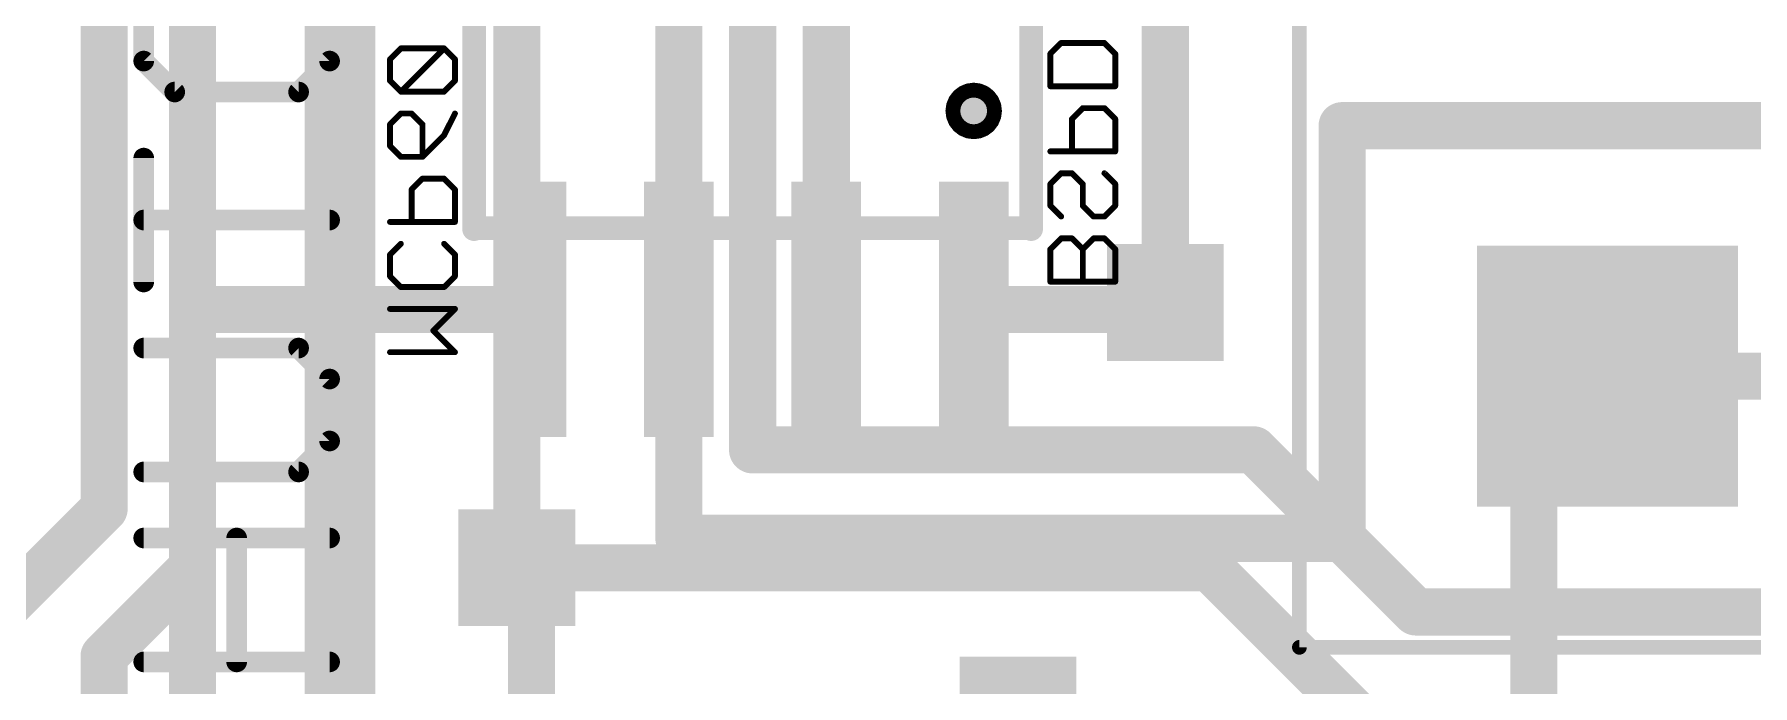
# Model space of a CAD drawing. Extents: x 0 to 107, y 0 to 139.
# Drawn here: x 65.95 to 80.75, y 67.06 to 72.67 of the extents above; entities that cross this region are included whole.
import ezdxf

# ---------------------------------------------------------------- set-up
doc = ezdxf.new("R2010")
doc.units = 0
for name, color, linetype in [('1', 14, 'CONTINUOUS'), ('16', 174, 'CONTINUOUS'), ('17', 94, 'CONTINUOUS'), ('18', 94, 'CONTINUOUS'), ('21', 250, 'CONTINUOUS'), ('22', 250, 'CONTINUOUS'), ('25', 250, 'CONTINUOUS'), ('26', 250, 'CONTINUOUS'), ('28', 250, 'CONTINUOUS'), ('52', 250, 'CONTINUOUS')]:
    doc.layers.add(name, color=color, linetype=linetype)

# ---------------------------------------------------------------- blocks, each defined once
blk = doc.blocks.new('SQUAREP')
blk.add_solid([(-0.5, -0.5), (0.5, -0.5), (-0.5, 0.5), (0.5, 0.5)])
blk = doc.blocks.new('RECT')
blk.add_solid([(-0.5, -0.5), (0.5, -0.5), (-0.5, 0.5), (0.5, 0.5)])
blk = doc.blocks.new('SQUAREV')
blk.add_solid([(-0.5, -0.5), (0.5, -0.5), (-0.5, 0.5), (0.5, 0.5)])

msp = doc.modelspace()

# ---------------------------------------------------------------- linework, layer by layer
at = {"layer": '1'}
for points, const_width in [([(70.104, 68.072), (70.104, 84.074)], 0.4064), ([(72.136, 84.074), (72.136, 69.088)], 0.4064), ([(67.31, 83.566), (67.31, 68.072)], 0.4064), ([(68.58, 63.754), (68.58, 82.296)], 0.6096), ([(66.548, 81.28), (66.548, 68.58)], 0.4064), ([(75.692, 73.66), (75.692, 70.358)], 0.4064), ([(72.136, 69.088), (76.454, 69.088)], 0.4064), ([(76.454, 69.088), (77.851, 67.691)], 0.4064), ([(66.548, 68.58), (65.532, 67.564)], 0.4064), ([(67.31, 68.072), (66.548, 67.31)], 0.4064), ([(70.104, 68.072), (76.073, 68.072)], 0.4064), ([(76.073, 68.072), (77.343, 66.802)], 0.4064), ([(77.851, 67.691), (90.17, 67.691)], 0.4064), ([(66.548, 67.31), (66.548, 60.452)], 0.4064)]:
    msp.add_lwpolyline(points, dxfattribs=dict(at, const_width=const_width))
at = {"layer": '1', "const_width": 0.2032}
for points in [[(75.5904, 70.358, 1), (75.7936, 70.358)], [(72.136, 69.1896, 1), (72.136, 68.9864)], [(76.5258, 69.1598, 1), (76.3822, 69.0162)], [(76.454, 68.9864, 1), (76.454, 69.1896)], [(72.0344, 69.088, 1), (72.2376, 69.088)], [(66.6198, 68.5082, 1), (66.4762, 68.6518)], [(66.4464, 68.58, 1), (66.6496, 68.58)], [(67.3818, 68.0002, 1), (67.2382, 68.1438)], [(70.104, 68.1736, 1), (70.104, 67.9704)], [(76.1448, 68.1438, 1), (76.0012, 68.0002)], [(76.073, 67.9704, 1), (76.073, 68.1736)], [(67.2084, 68.072, 1), (67.4116, 68.072)], [(70.0024, 68.072, 1), (70.2056, 68.072)], [(77.851, 67.7926, 1), (77.851, 67.5894)], [(77.7792, 67.6192, 1), (77.9228, 67.7628)], [(66.6496, 67.31, 1), (66.4464, 67.31)], [(66.4762, 67.3818, 1), (66.6198, 67.2382)]]:
    msp.add_lwpolyline(points, format="xyb", dxfattribs=at)
at = {"layer": '16', "const_width": 0.4064}
for points in [[(67.31, 70.298), (67.31, 73.66)], [(71.501, 70.298), (71.501, 72.898)], [(72.771, 70.298), (72.771, 72.898)], [(77.216, 71.882), (77.216, 68.326)], [(77.216, 71.882), (82.55, 71.882)], [(70.231, 70.298), (67.31, 70.298)], [(67.31, 62.297), (67.31, 70.298)], [(71.501, 68.326), (71.501, 70.298)], [(75.692, 70.298), (74.041, 70.298)], [(75.692, 70.358), (75.692, 70.298)], [(78.867, 69.723), (78.867, 65.846)], [(78.867, 69.723), (79.502, 69.723)], [(82.042, 69.723), (79.502, 69.723)], [(77.216, 68.326), (71.501, 68.326)], [(70.104, 68.072), (70.231, 68.072)], [(70.231, 68.072), (70.231, 65.846)]]:
    msp.add_lwpolyline(points, dxfattribs=at)
at = {"layer": '16', "const_width": 0.2032}
for points in [[(77.3176, 71.882, 1), (77.1144, 71.882)], [(77.216, 71.9836, 1), (77.216, 71.7804)], [(67.31, 70.3996, 1), (67.31, 70.1964)], [(67.4116, 70.298, 1), (67.2084, 70.298)], [(70.231, 70.1964, 1), (70.231, 70.3996)], [(71.6026, 70.298, 1), (71.3994, 70.298)], [(74.041, 70.3996, 1), (74.041, 70.1964)], [(75.7936, 70.358, 1), (75.5904, 70.358)], [(75.692, 70.1964, 1), (75.692, 70.3996)], [(67.2084, 70.298, 1), (67.4116, 70.298)], [(71.3994, 70.298, 1), (71.6026, 70.298)], [(72.6694, 70.298, 1), (72.8726, 70.298)], [(75.5904, 70.298, 1), (75.7936, 70.298)], [(78.9686, 69.723, 1), (78.7654, 69.723)], [(78.867, 69.8246, 1), (78.867, 69.6214)], [(79.502, 69.8246, 1), (79.502, 69.6214)], [(79.502, 69.6214, 1), (79.502, 69.8246)], [(71.501, 68.4276, 1), (71.501, 68.2244)], [(71.3994, 68.326, 1), (71.6026, 68.326)], [(77.1144, 68.326, 1), (77.3176, 68.326)], [(77.216, 68.2244, 1), (77.216, 68.4276)], [(70.104, 68.1736, 1), (70.104, 67.9704)], [(70.3326, 68.072, 1), (70.1294, 68.072)], [(70.231, 67.9704, 1), (70.231, 68.1736)]]:
    msp.add_lwpolyline(points, format="xyb", dxfattribs=at)
at = {"layer": '21', "const_width": 0.127}
for points in [[(76.8477, 96.0374), (76.8477, 67.3862)], [(76.8477, 67.3862), (89.662, 67.3862)]]:
    msp.add_lwpolyline(points, dxfattribs=at)
at = {"layer": '21', "const_width": 0.0635}
for points in [[(76.8477, 67.418, 1), (76.8477, 67.3544)], [(76.816, 67.3862, 1), (76.8795, 67.3862)]]:
    msp.add_lwpolyline(points, format="xyb", dxfattribs=at)
at = {"layer": '22'}
for points, const_width in [([(69.736, 74.798), (69.736, 70.99)], 0.2032), ([(74.536, 70.99), (74.536, 74.798)], 0.2032), ([(73.9945, 72.1825), (74.041, 72.1886)], 0.127), ([(74.041, 72.1886), (74.0875, 72.1825)], 0.127), ([(73.8614, 72.009), (73.8675, 72.0555)], 0.127), ([(73.8675, 72.0555), (73.8855, 72.0988)], 0.127), ([(73.8855, 72.0988), (73.914, 72.136)], 0.127), ([(73.914, 72.136), (73.9512, 72.1645)], 0.127), ([(74.168, 72.136), (73.914, 72.136)], 0.127), ([(73.9512, 72.1645), (73.9945, 72.1825)], 0.127), ([(74.0875, 72.1825), (74.1308, 72.1645)], 0.127), ([(74.1308, 72.1645), (74.168, 72.136)], 0.127), ([(74.168, 72.136), (74.1965, 72.0988)], 0.127), ([(74.1965, 72.0988), (74.2145, 72.0555)], 0.127), ([(74.2145, 72.0555), (74.2206, 72.009)], 0.127), ([(73.8675, 71.9625), (73.8614, 72.009)], 0.127), ([(74.2206, 72.009), (73.8614, 72.009)], 0.127), ([(73.8855, 71.9192), (73.8675, 71.9625)], 0.127), ([(73.914, 71.882), (73.8855, 71.9192)], 0.127), ([(74.1965, 71.9192), (74.168, 71.882)], 0.127), ([(74.2145, 71.9625), (74.1965, 71.9192)], 0.127), ([(74.2206, 72.009), (74.2145, 71.9625)], 0.127), ([(73.9512, 71.8535), (73.914, 71.882)], 0.127), ([(74.168, 71.882), (73.914, 71.882)], 0.127), ([(73.9945, 71.8355), (73.9512, 71.8535)], 0.127), ([(74.041, 71.8294), (73.9945, 71.8355)], 0.127), ([(74.0875, 71.8355), (74.041, 71.8294)], 0.127), ([(74.1308, 71.8535), (74.0875, 71.8355)], 0.127), ([(74.168, 71.882), (74.1308, 71.8535)], 0.127), ([(69.736, 70.998), (74.536, 70.998)], 0.2032)]:
    msp.add_lwpolyline(points, dxfattribs=dict(at, const_width=const_width))
for points, const_width in [([(74.0451, 72.2201, 1), (74.0369, 72.1571)], 0.0635), ([(74.0451, 72.1571, 1), (74.0369, 72.2201)], 0.0635), ([(73.899, 72.0513, 1), (73.836, 72.0596)], 0.0635), ([(73.8603, 72.1181, 1), (73.9106, 72.0795)], 0.0635), ([(73.9148, 72.0867, 1), (73.8561, 72.111)], 0.0635), ([(73.914, 72.1678, 1), (73.914, 72.1043)], 0.0635), ([(73.8947, 72.1612, 1), (73.9333, 72.1108)], 0.0635), ([(73.9392, 72.1167, 1), (73.8888, 72.1553)], 0.0635), ([(73.939, 72.1939, 1), (73.9633, 72.1352)], 0.0635), ([(73.9705, 72.1394, 1), (73.9319, 72.1897)], 0.0635), ([(73.9904, 72.214, 1), (73.9987, 72.151)], 0.0635), ([(74.0067, 72.1532, 1), (73.9824, 72.2118)], 0.0635), ([(74.0996, 72.2118, 1), (74.0753, 72.1532)], 0.0635), ([(74.0833, 72.151, 1), (74.0916, 72.214)], 0.0635), ([(74.1501, 72.1897, 1), (74.1115, 72.1394)], 0.0635), ([(74.1187, 72.1352, 1), (74.143, 72.1939)], 0.0635), ([(74.1932, 72.1553, 1), (74.1428, 72.1167)], 0.0635), ([(74.1487, 72.1108, 1), (74.1873, 72.1612)], 0.0635), ([(74.2259, 72.111, 1), (74.1672, 72.0867)], 0.0635), ([(74.168, 72.1043, 1), (74.168, 72.1678)], 0.0635), ([(74.1714, 72.0795, 1), (74.2217, 72.1181)], 0.0635), ([(74.246, 72.0596, 1), (74.183, 72.0513)], 0.0635), ([(73.8614, 72.0408, 1), (73.8614, 71.9772)], 0.0635), ([(73.8929, 72.0131, 1), (73.8299, 72.0049)], 0.0635), ([(73.8299, 72.0131, 1), (73.8929, 72.0049)], 0.0635), ([(73.8382, 72.0676, 1), (73.8968, 72.0433)], 0.0635), ([(73.8968, 71.9747, 1), (73.8382, 71.9504)], 0.0635), ([(73.836, 71.9584, 1), (73.899, 71.9667)], 0.0635), ([(73.9106, 71.9385, 1), (73.8603, 71.8999)], 0.0635), ([(73.8561, 71.907, 1), (73.9148, 71.9313)], 0.0635), ([(74.1672, 71.9313, 1), (74.2259, 71.907)], 0.0635), ([(74.2217, 71.8999, 1), (74.1714, 71.9385)], 0.0635), ([(74.183, 71.9667, 1), (74.246, 71.9584)], 0.0635), ([(74.1852, 72.0433, 1), (74.2438, 72.0676)], 0.0635), ([(74.2438, 71.9504, 1), (74.1852, 71.9747)], 0.0635), ([(74.2521, 72.0049, 1), (74.1891, 72.0131)], 0.0635), ([(74.1891, 72.0049, 1), (74.2521, 72.0131)], 0.0635), ([(74.2206, 71.9772, 1), (74.2206, 72.0408)], 0.0635), ([(73.9333, 71.9072, 1), (73.8947, 71.8568)], 0.0635), ([(73.914, 71.9138, 1), (73.914, 71.8503)], 0.0635), ([(73.8888, 71.8627, 1), (73.9392, 71.9013)], 0.0635), ([(73.9633, 71.8828, 1), (73.939, 71.8241)], 0.0635), ([(73.9319, 71.8283, 1), (73.9705, 71.8786)], 0.0635), ([(73.9987, 71.867, 1), (73.9904, 71.804)], 0.0635), ([(73.9824, 71.8062, 1), (74.0067, 71.8648)], 0.0635), ([(74.0369, 71.8609, 1), (74.0451, 71.7979)], 0.0635), ([(74.0369, 71.7979, 1), (74.0451, 71.8609)], 0.0635), ([(74.0753, 71.8648, 1), (74.0996, 71.8062)], 0.0635), ([(74.0916, 71.804, 1), (74.0833, 71.867)], 0.0635), ([(74.1115, 71.8786, 1), (74.1501, 71.8283)], 0.0635), ([(74.143, 71.8241, 1), (74.1187, 71.8828)], 0.0635), ([(74.1428, 71.9013, 1), (74.1932, 71.8627)], 0.0635), ([(74.1873, 71.8568, 1), (74.1487, 71.9072)], 0.0635), ([(74.168, 71.8503, 1), (74.168, 71.9138)], 0.0635), ([(69.736, 71.0488, 1), (69.736, 70.9472)], 0.1016), ([(74.536, 70.9472, 1), (74.536, 71.0488)], 0.1016), ([(69.6852, 70.99, 1), (69.7868, 70.99)], 0.1016), ([(74.4852, 70.99, 1), (74.5868, 70.99)], 0.1016)]:
    msp.add_lwpolyline(points, format="xyb", dxfattribs=dict(at, const_width=const_width))
at = {"layer": '25', "const_width": 0.1778}
for points in [[(66.8895, 72.9727), (66.8895, 72.4389)], [(68.4911, 72.4389), (68.4911, 72.9727)], [(66.8895, 72.4389), (67.1565, 72.1719)], [(68.2242, 72.1719), (68.4911, 72.4389)], [(67.1565, 72.1719), (68.2242, 72.1719)], [(66.8895, 70.5348), (66.8895, 71.6025)], [(68.4911, 71.0686), (66.8895, 71.0686)], [(68.2242, 69.9653), (66.8895, 69.9653)], [(68.4911, 69.6984), (68.2242, 69.9653)], [(68.4911, 69.1645), (68.4911, 69.6984)], [(68.2242, 68.8976), (68.4911, 69.1645)], [(66.8895, 68.8976), (68.2242, 68.8976)], [(66.8895, 68.3282), (68.4911, 68.3282)], [(67.6903, 67.2605), (67.6903, 68.3282)], [(68.4911, 67.2605), (66.8895, 67.2605)]]:
    msp.add_lwpolyline(points, dxfattribs=at)
at = {"layer": '25', "const_width": 0.0889}
for points in [[(66.921, 72.4703, 1), (66.8581, 72.4074)], [(66.8451, 72.4389, 1), (66.934, 72.4389)], [(68.4467, 72.4389, 1), (68.5356, 72.4389)], [(68.5225, 72.4074, 1), (68.4597, 72.4703)], [(67.1565, 72.2164, 1), (67.1565, 72.1275)], [(68.2242, 72.1275, 1), (68.2242, 72.2164)], [(67.125, 72.1405, 1), (67.1879, 72.2034)], [(68.1927, 72.2034, 1), (68.2556, 72.1405)], [(66.934, 71.6025, 1), (66.8451, 71.6025)], [(66.8895, 71.1131, 1), (66.8895, 71.0242)], [(68.4911, 71.0242, 1), (68.4911, 71.1131)], [(66.8451, 70.5348, 1), (66.934, 70.5348)], [(66.8895, 70.0098, 1), (66.8895, 69.9209)], [(68.2556, 69.9968, 1), (68.1927, 69.9339)], [(68.2242, 69.9209, 1), (68.2242, 70.0098)], [(68.5356, 69.6984, 1), (68.4467, 69.6984)], [(68.4597, 69.667, 1), (68.5225, 69.7298)], [(68.4467, 69.1645, 1), (68.5356, 69.1645)], [(68.5225, 69.1331, 1), (68.4597, 69.196)], [(66.8895, 68.9421, 1), (66.8895, 68.8532)], [(68.1927, 68.929, 1), (68.2556, 68.8662)], [(68.2242, 68.8532, 1), (68.2242, 68.9421)], [(66.8895, 68.3726, 1), (66.8895, 68.2837)], [(67.7348, 68.3282, 1), (67.6459, 68.3282)], [(68.4911, 68.2837, 1), (68.4911, 68.3726)], [(66.8895, 67.3049, 1), (66.8895, 67.216)], [(67.6459, 67.2605, 1), (67.7348, 67.2605)], [(68.4911, 67.216, 1), (68.4911, 67.3049)]]:
    msp.add_lwpolyline(points, format="xyb", dxfattribs=at)
at = {"layer": '26', "const_width": 0.0508}
for points in [[(74.7014, 72.5014), (74.7946, 72.5946)], [(74.7946, 72.5946), (75.1675, 72.5946)], [(75.1675, 72.5946), (75.2607, 72.5014)], [(74.7014, 72.2218), (74.7014, 72.5014)], [(75.2607, 72.5014), (75.2607, 72.2218)], [(75.2607, 72.2218), (74.7014, 72.2218)], [(74.981, 72.0333), (74.8878, 71.9401)], [(74.8878, 71.9401), (74.8878, 71.6604)], [(75.1675, 72.0333), (74.981, 72.0333)], [(75.2607, 71.9401), (75.1675, 72.0333)], [(75.2607, 71.6604), (75.2607, 71.9401)], [(74.7014, 71.6604), (75.2607, 71.6604)], [(74.7946, 71.472), (74.7014, 71.3788)], [(74.7014, 71.3788), (74.7014, 71.1924)], [(74.8878, 71.472), (74.7946, 71.472)], [(74.981, 71.3788), (74.8878, 71.472)], [(74.981, 71.1924), (74.981, 71.3788)], [(75.1675, 71.472), (75.2607, 71.3788)], [(75.2607, 71.3788), (75.2607, 71.1924)], [(74.7014, 71.1924), (74.7946, 71.0991)], [(75.0743, 71.0991), (74.981, 71.1924)], [(75.2607, 71.1924), (75.1675, 71.0991)], [(75.1675, 71.0991), (75.0743, 71.0991)], [(74.7946, 70.9107), (74.7014, 70.8175)], [(74.8878, 70.9107), (74.7946, 70.9107)], [(74.981, 70.8175), (74.8878, 70.9107)], [(75.0743, 70.9107), (74.981, 70.8175)], [(75.1675, 70.9107), (75.0743, 70.9107)], [(75.2607, 70.8175), (75.1675, 70.9107)], [(74.7014, 70.8175), (74.7014, 70.5378)], [(74.981, 70.5378), (74.981, 70.8175)], [(75.2607, 70.5378), (75.2607, 70.8175)], [(74.7014, 70.5378), (75.2607, 70.5378)]]:
    msp.add_lwpolyline(points, dxfattribs=at)
at = {"layer": '26', "const_width": 0.0254}
for points in [[(74.7946, 72.6073, 1), (74.7946, 72.5819)], [(74.8036, 72.5856, 1), (74.7856, 72.6036)], [(75.1764, 72.6036, 1), (75.1585, 72.5856)], [(75.1675, 72.5819, 1), (75.1675, 72.6073)], [(74.7141, 72.5014, 1), (74.6887, 72.5014)], [(74.6924, 72.5104, 1), (74.7104, 72.4924)], [(75.2734, 72.5014, 1), (75.248, 72.5014)], [(75.2517, 72.4924, 1), (75.2697, 72.5104)], [(74.7014, 72.2345, 1), (74.7014, 72.2091)], [(74.6887, 72.2218, 1), (74.7141, 72.2218)], [(75.248, 72.2218, 1), (75.2734, 72.2218)], [(75.2607, 72.2091, 1), (75.2607, 72.2345)], [(74.9005, 71.9401, 1), (74.8751, 71.9401)], [(74.8788, 71.9491, 1), (74.8968, 71.9311)], [(74.981, 72.046, 1), (74.981, 72.0206)], [(74.99, 72.0243, 1), (74.9721, 72.0423)], [(75.1764, 72.0423, 1), (75.1585, 72.0243)], [(75.1675, 72.0206, 1), (75.1675, 72.046)], [(75.2734, 71.9401, 1), (75.248, 71.9401)], [(75.2517, 71.9311, 1), (75.2697, 71.9491)], [(74.7014, 71.6731, 1), (74.7014, 71.6477)], [(74.8751, 71.6604, 1), (74.9005, 71.6604)], [(75.248, 71.6604, 1), (75.2734, 71.6604)], [(75.2607, 71.6477, 1), (75.2607, 71.6731)], [(74.7141, 71.3788, 1), (74.6887, 71.3788)], [(74.6924, 71.3878, 1), (74.7104, 71.3698)], [(74.7946, 71.4847, 1), (74.7946, 71.4593)], [(74.8036, 71.463, 1), (74.7856, 71.481)], [(74.8968, 71.481, 1), (74.8788, 71.463)], [(74.8878, 71.4593, 1), (74.8878, 71.4847)], [(74.9937, 71.3788, 1), (74.9683, 71.3788)], [(74.9721, 71.3698, 1), (74.99, 71.3878)], [(75.1764, 71.481, 1), (75.1585, 71.463)], [(75.2734, 71.3788, 1), (75.248, 71.3788)], [(75.2517, 71.3698, 1), (75.2697, 71.3878)], [(74.7104, 71.2013, 1), (74.6924, 71.1834)], [(74.99, 71.2013, 1), (74.9721, 71.1834)], [(75.2697, 71.1834, 1), (75.2517, 71.2013)], [(74.6887, 71.1924, 1), (74.7141, 71.1924)], [(74.7856, 71.0902, 1), (74.8036, 71.1081)], [(74.9683, 71.1924, 1), (74.9937, 71.1924)], [(75.0743, 71.1118, 1), (75.0743, 71.0864)], [(75.0653, 71.0902, 1), (75.0832, 71.1081)], [(75.1585, 71.1081, 1), (75.1764, 71.0902)], [(75.1675, 71.0864, 1), (75.1675, 71.1118)], [(75.248, 71.1924, 1), (75.2734, 71.1924)], [(74.7946, 70.9234, 1), (74.7946, 70.898)], [(74.8036, 70.9017, 1), (74.7856, 70.9197)], [(74.8968, 70.9197, 1), (74.8788, 70.9017)], [(74.8878, 70.898, 1), (74.8878, 70.9234)], [(75.0743, 70.9234, 1), (75.0743, 70.898)], [(75.0832, 70.9017, 1), (75.0653, 70.9197)], [(75.1764, 70.9197, 1), (75.1585, 70.9017)], [(75.1675, 70.898, 1), (75.1675, 70.9234)], [(74.7141, 70.8175, 1), (74.6887, 70.8175)], [(74.6924, 70.8264, 1), (74.7104, 70.8085)], [(74.9937, 70.8175, 1), (74.9683, 70.8175)], [(74.9721, 70.8264, 1), (74.99, 70.8085)], [(74.9721, 70.8085, 1), (74.99, 70.8264)], [(75.2734, 70.8175, 1), (75.248, 70.8175)], [(75.2517, 70.8085, 1), (75.2697, 70.8264)], [(74.7014, 70.5505, 1), (74.7014, 70.5251)], [(74.6887, 70.5378, 1), (74.7141, 70.5378)], [(74.9683, 70.5378, 1), (74.9937, 70.5378)], [(75.248, 70.5378, 1), (75.2734, 70.5378)], [(75.2607, 70.5251, 1), (75.2607, 70.5505)]]:
    msp.add_lwpolyline(points, format="xyb", dxfattribs=at)
at = {"layer": '28', "const_width": 0.0508}
for points in [[(69.105, 72.5478), (69.0118, 72.4546)], [(69.4779, 72.5478), (69.105, 72.5478)], [(69.105, 72.175), (69.4779, 72.5478)], [(69.5711, 72.4546), (69.4779, 72.5478)], [(69.0118, 72.4546), (69.0118, 72.2682)], [(69.5711, 72.2682), (69.5711, 72.4546)], [(69.0118, 72.2682), (69.105, 72.175)], [(69.4779, 72.175), (69.5711, 72.2682)], [(69.105, 72.175), (69.4779, 72.175)], [(69.0118, 71.8933), (69.105, 71.9865)], [(69.105, 71.9865), (69.1982, 71.9865)], [(69.1982, 71.9865), (69.2914, 71.8933)], [(69.5711, 71.9865), (69.4779, 71.8001)], [(69.0118, 71.7069), (69.0118, 71.8933)], [(69.2914, 71.8933), (69.2914, 71.6137)], [(69.4779, 71.8001), (69.2914, 71.6137)], [(69.105, 71.6137), (69.0118, 71.7069)], [(69.2914, 71.6137), (69.105, 71.6137)], [(69.2914, 71.4252), (69.1982, 71.332)], [(69.4779, 71.4252), (69.2914, 71.4252)], [(69.5711, 71.332), (69.4779, 71.4252)], [(69.1982, 71.332), (69.1982, 71.0524)], [(69.5711, 71.0524), (69.5711, 71.332)], [(69.0118, 71.0524), (69.5711, 71.0524)], [(69.0118, 70.7707), (69.105, 70.8639)], [(69.0118, 70.5843), (69.0118, 70.7707)], [(69.4779, 70.8639), (69.5711, 70.7707)], [(69.5711, 70.7707), (69.5711, 70.5843)], [(69.105, 70.491), (69.0118, 70.5843)], [(69.4779, 70.491), (69.105, 70.491)], [(69.5711, 70.5843), (69.4779, 70.491)], [(69.5711, 70.3026), (69.0118, 70.3026)], [(69.3847, 70.1162), (69.5711, 70.3026)], [(69.5711, 69.9297), (69.3847, 70.1162)], [(69.0118, 69.9297), (69.5711, 69.9297)]]:
    msp.add_lwpolyline(points, dxfattribs=at)
at = {"layer": '28', "const_width": 0.0254}
for points in [[(69.105, 72.5605, 1), (69.105, 72.5351)], [(69.114, 72.5388, 1), (69.096, 72.5568)], [(69.4868, 72.5568, 1), (69.4689, 72.5388)], [(69.4868, 72.5388, 1), (69.4689, 72.5568)], [(69.4779, 72.5351, 1), (69.4779, 72.5605)], [(69.0245, 72.4546, 1), (68.9991, 72.4546)], [(69.0028, 72.4636, 1), (69.0208, 72.4456)], [(69.5838, 72.4546, 1), (69.5584, 72.4546)], [(69.5621, 72.4456, 1), (69.5801, 72.4636)], [(69.0208, 72.2772, 1), (69.0028, 72.2592)], [(68.9991, 72.2682, 1), (69.0245, 72.2682)], [(69.5584, 72.2682, 1), (69.5838, 72.2682)], [(69.5801, 72.2592, 1), (69.5621, 72.2772)], [(69.105, 72.1877, 1), (69.105, 72.1623)], [(69.096, 72.184, 1), (69.114, 72.166)], [(69.096, 72.166, 1), (69.114, 72.184)], [(69.4689, 72.184, 1), (69.4868, 72.166)], [(69.4779, 72.1623, 1), (69.4779, 72.1877)], [(69.105, 71.9992, 1), (69.105, 71.9738)], [(69.114, 71.9775, 1), (69.096, 71.9955)], [(69.2072, 71.9955, 1), (69.1892, 71.9775)], [(69.1982, 71.9738, 1), (69.1982, 71.9992)], [(69.5824, 71.9808, 1), (69.5597, 71.9922)], [(69.0245, 71.8933, 1), (68.9991, 71.8933)], [(69.0028, 71.9023, 1), (69.0208, 71.8843)], [(69.3041, 71.8933, 1), (69.2787, 71.8933)], [(69.2825, 71.8843, 1), (69.3004, 71.9023)], [(69.4665, 71.8058, 1), (69.4892, 71.7944)], [(69.4868, 71.7911, 1), (69.4689, 71.8091)], [(69.0208, 71.7159, 1), (69.0028, 71.6979)], [(68.9991, 71.7069, 1), (69.0245, 71.7069)], [(69.105, 71.6264, 1), (69.105, 71.601)], [(69.096, 71.6047, 1), (69.114, 71.6226)], [(69.2787, 71.6137, 1), (69.3041, 71.6137)], [(69.2825, 71.6226, 1), (69.3004, 71.6047)], [(69.2914, 71.601, 1), (69.2914, 71.6264)], [(69.2914, 71.4379, 1), (69.2914, 71.4125)], [(69.3004, 71.4162, 1), (69.2825, 71.4342)], [(69.4868, 71.4342, 1), (69.4689, 71.4162)], [(69.4779, 71.4125, 1), (69.4779, 71.4379)], [(69.2109, 71.332, 1), (69.1855, 71.332)], [(69.1892, 71.341, 1), (69.2072, 71.323)], [(69.5838, 71.332, 1), (69.5584, 71.332)], [(69.5621, 71.323, 1), (69.5801, 71.341)], [(69.0118, 71.0651, 1), (69.0118, 71.0397)], [(69.5711, 71.0397, 1), (69.5711, 71.0651)], [(69.1855, 71.0524, 1), (69.2109, 71.0524)], [(69.5584, 71.0524, 1), (69.5838, 71.0524)], [(69.0245, 70.7707, 1), (68.9991, 70.7707)], [(69.0028, 70.7797, 1), (69.0208, 70.7617)], [(69.114, 70.8549, 1), (69.096, 70.8729)], [(69.4868, 70.8729, 1), (69.4689, 70.8549)], [(69.5838, 70.7707, 1), (69.5584, 70.7707)], [(69.5621, 70.7617, 1), (69.5801, 70.7797)], [(69.0208, 70.5932, 1), (69.0028, 70.5753)], [(68.9991, 70.5843, 1), (69.0245, 70.5843)], [(69.105, 70.5037, 1), (69.105, 70.4783)], [(69.096, 70.4821, 1), (69.114, 70.5)], [(69.4689, 70.5, 1), (69.4868, 70.4821)], [(69.4779, 70.4783, 1), (69.4779, 70.5037)], [(69.5584, 70.5843, 1), (69.5838, 70.5843)], [(69.5801, 70.5753, 1), (69.5621, 70.5932)], [(69.0118, 70.3153, 1), (69.0118, 70.2899)], [(69.5801, 70.2936, 1), (69.5621, 70.3116)], [(69.5711, 70.2899, 1), (69.5711, 70.3153)], [(69.3936, 70.1251, 1), (69.3757, 70.1072)], [(69.3757, 70.1251, 1), (69.3936, 70.1072)], [(69.0118, 69.9424, 1), (69.0118, 69.917)], [(69.5621, 69.9208, 1), (69.5801, 69.9387)], [(69.5711, 69.917, 1), (69.5711, 69.9424)]]:
    msp.add_lwpolyline(points, format="xyb", dxfattribs=at)

# ---------------------------------------------------------------- block references
at = {"layer": '16', "xscale": 0.6, "yscale": 2.2, "rotation": 180}
for p in [(70.231, 70.298), (71.501, 70.298), (72.771, 70.298), (74.041, 70.298)]:
    msp.add_blockref('RECT', p, dxfattribs=at)
at = {"layer": '17', "xscale": 2.25, "yscale": 2.25, "rotation": 270}
msp.add_blockref('SQUAREP', (79.502, 69.723), dxfattribs=at)
msp.add_blockref('SQUAREP', (79.502, 69.723), dxfattribs=at)
at = {"layer": '18', "xscale": 1.0064, "yscale": 1.0064}
for p in [(75.692, 70.358), (75.692, 70.358), (70.104, 68.072), (70.104, 68.072), (74.422, 66.802), (74.422, 66.802)]:
    msp.add_blockref('SQUAREV', p, dxfattribs=at)
at = {"layer": '52', "xscale": 0.4902, "yscale": 1.1001, "rotation": 180}
for p in [(70.231, 70.3479), (71.501, 70.3479), (72.771, 70.3479), (74.041, 70.3479)]:
    msp.add_blockref('RECT', p, dxfattribs=at)

doc.saveas('drawing.dxf')
